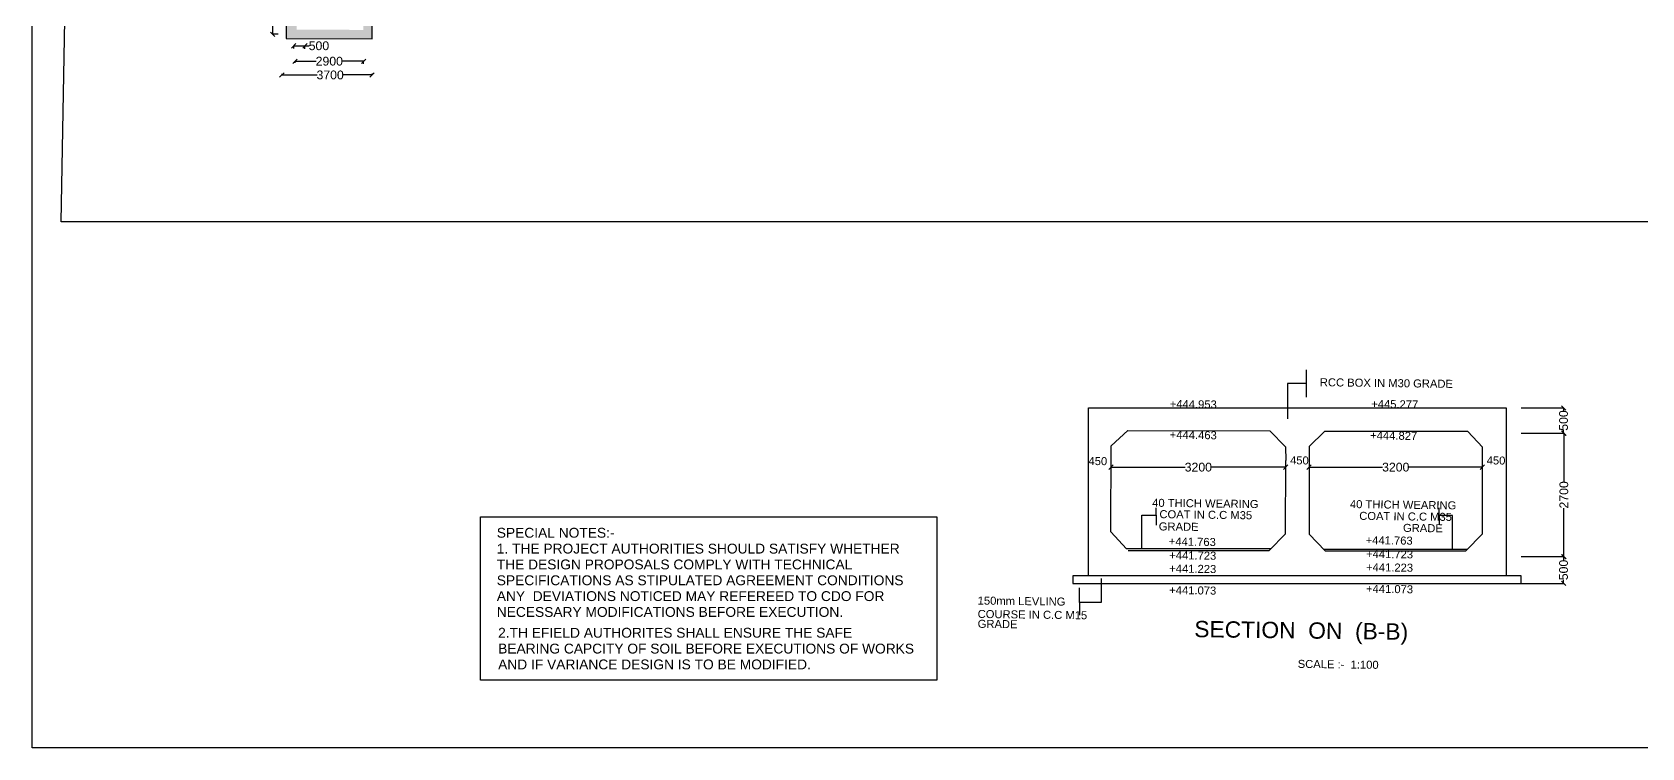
# Model space of a CAD drawing. Header units: inches. Extents: x -68883 to 79575, y 52 to 198306.
# Drawn here: x -66217 to 7168, y 100803 to 133409 of the extents above; entities that cross this region are included whole.
import ezdxf

# ---------------------------------------------------------------- set-up
doc = ezdxf.new("R2010")
doc.units = ezdxf.units.IN
doc.header["$MEASUREMENT"] = 0
doc.layers.add('DRAWING', color=7, linetype='Continuous')
doc.styles.get("Standard").update_dxf_attribs({"font": 'arial.ttf'})
doc.dimstyles.new('ST200', dxfattribs={"dimtxt": 400, "dimasz": 200, "dimexe": 0.18, "dimexo": 0.0625, "dimgap": 0.09, "dimtad": 0, "dimdec": 0, "dimzin": 0, "dimdsep": 46, "dimtxsty": 'Standard', "dimblk": 'OBLIQUE', "dimcen": 0.09, "dimadec": 0, "dimazin": 0, "dimtfac": 1, "dimtdec": 0, "dimtofl": 0, "dimtmove": 0, "dimatfit": 3, "dimfxl": 1, "dimtolj": 1, "dimtzin": 0, "dimarcsym": 0})

# ---------------------------------------------------------------- blocks, each defined once
blk = doc.blocks.new('_Oblique')
at = {"color": 0, "linetype": 'ByBlock', "lineweight": -2}
blk.add_line((-0.5, -0.5), (0.5, 0.5), dxfattribs=at)
blk = doc.blocks.new('*D170')
at = {"layer": 'Defpoints', "color": 0, "transparency": 16777216}
for p in [(-55223, 139529), (-55252, 133313), (-55008, 133313)]:
    blk.add_point(p, dxfattribs=at)
at = {"layer": 'DRAWING', "color": 0, "lineweight": -2, "transparency": 16777216}
for p, q in [((-55223, 139529), (-55252, 139529)), ((-55252, 139529), (-55252, 137019)), ((-55252, 133313), (-55252, 135823)), ((-55008, 133313), (-55252, 133313))]:
    blk.add_line(p, q, dxfattribs=at)
at = {"layer": 'DRAWING', "color": 0, "lineweight": -2, "transparency": 16777216, "xscale": 200, "yscale": 200, "zscale": 200}
for p, rotation in [((-55252, 139529), 90), ((-55252, 133313), 270)]:
    blk.add_blockref('_Oblique', p, dxfattribs=dict(at, rotation=rotation))
at = {"layer": 'DRAWING', "color": 0, "transparency": 16777216, "insert": (-55252, 136421), "char_height": 400, "attachment_point": 5, "rotation": 90}
blk.add_mtext('\\A1;6216', dxfattribs=at)
blk = doc.blocks.new('*D171')
at = {"layer": 'Defpoints', "color": 0, "transparency": 16777216}
for p in [(-54291, 132660), (-53785, 132789), (-53785, 132659)]:
    blk.add_point(p, dxfattribs=at)
at = {"layer": 'DRAWING', "color": 0, "lineweight": -2, "transparency": 16777216}
for p, q in [((-54291, 132660), (-54291, 132789)), ((-54291, 132789), (-53785, 132789)), ((-53785, 132659), (-53785, 132789)), ((-53785, 132789), (-53585, 132789))]:
    blk.add_line(p, q, dxfattribs=at)
at = {"layer": 'DRAWING', "color": 0, "lineweight": -2, "transparency": 16777216, "xscale": 200, "yscale": 200, "zscale": 200, "rotation": 180}
blk.add_blockref('_Oblique', (-54291, 132789), dxfattribs=at)
at = {"layer": 'DRAWING', "color": 0, "lineweight": -2, "transparency": 16777216, "xscale": 200, "yscale": 200, "zscale": 200}
blk.add_blockref('_Oblique', (-53785, 132789), dxfattribs=at)
at = {"layer": 'DRAWING', "color": 0, "transparency": 16777216, "insert": (-53144, 132789), "char_height": 400, "attachment_point": 5}
blk.add_mtext('\\A1;500', dxfattribs=at)
blk = doc.blocks.new('*D172')
at = {"layer": 'Defpoints', "color": 0, "transparency": 16777216}
for p in [(-54234, 132016), (-51108, 132087), (-51108, 131973)]:
    blk.add_point(p, dxfattribs=at)
at = {"layer": 'DRAWING', "color": 0, "lineweight": -2, "transparency": 16777216}
for p, q in [((-54234, 132016), (-54234, 132087)), ((-54234, 132087), (-53271, 132087)), ((-51108, 132087), (-52071, 132087)), ((-51108, 131973), (-51108, 132087))]:
    blk.add_line(p, q, dxfattribs=at)
at = {"layer": 'DRAWING', "color": 0, "lineweight": -2, "transparency": 16777216, "xscale": 200, "yscale": 200, "zscale": 200, "rotation": 180}
blk.add_blockref('_Oblique', (-54234, 132087), dxfattribs=at)
at = {"layer": 'DRAWING', "color": 0, "lineweight": -2, "transparency": 16777216, "xscale": 200, "yscale": 200, "zscale": 200}
blk.add_blockref('_Oblique', (-51108, 132087), dxfattribs=at)
at = {"layer": 'DRAWING', "color": 0, "transparency": 16777216, "insert": (-52671, 132087), "char_height": 400, "attachment_point": 5}
blk.add_mtext('\\A1;2900', dxfattribs=at)
blk = doc.blocks.new('*D173')
at = {"layer": 'Defpoints', "color": 0, "transparency": 16777216}
for p in [(-54836, 131514), (-50721, 131529), (-50721, 131460)]:
    blk.add_point(p, dxfattribs=at)
at = {"layer": 'DRAWING', "color": 0, "lineweight": -2, "transparency": 16777216}
for p, q in [((-54836, 131514), (-54836, 131460)), ((-54836, 131460), (-53230, 131460)), ((-50721, 131460), (-52036, 131460)), ((-50721, 131529), (-50721, 131460))]:
    blk.add_line(p, q, dxfattribs=at)
at = {"layer": 'DRAWING', "color": 0, "lineweight": -2, "transparency": 16777216, "xscale": 200, "yscale": 200, "zscale": 200, "rotation": 180}
blk.add_blockref('_Oblique', (-54836, 131460), dxfattribs=at)
at = {"layer": 'DRAWING', "color": 0, "lineweight": -2, "transparency": 16777216, "xscale": 200, "yscale": 200, "zscale": 200}
blk.add_blockref('_Oblique', (-50721, 131460), dxfattribs=at)
at = {"layer": 'DRAWING', "color": 0, "transparency": 16777216, "insert": (-52633, 131460), "char_height": 400, "attachment_point": 5}
blk.add_mtext('\\A1;3700', dxfattribs=at)
blk = doc.blocks.new('*D182')
at = {"layer": 'Defpoints', "color": 0, "transparency": 16777216}
for p in [(1666, 116290), (1666, 115140), (3600, 115140)]:
    blk.add_point(p, dxfattribs=at)
at = {"layer": 'DRAWING', "color": 0, "lineweight": -2, "transparency": 16777216}
for p, q in [((1666, 116290), (3600, 116290)), ((3600, 116290), (3600, 116156)), ((3600, 115140), (3600, 115274)), ((1666, 115140), (3600, 115140))]:
    blk.add_line(p, q, dxfattribs=at)
at = {"layer": 'DRAWING', "color": 0, "lineweight": -2, "transparency": 16777216, "xscale": 200, "yscale": 200, "zscale": 200}
for p, rotation in [((3600, 116290), 90), ((3600, 115140), 270)]:
    blk.add_blockref('_Oblique', p, dxfattribs=dict(at, rotation=rotation))
at = {"layer": 'DRAWING', "color": 0, "transparency": 16777216, "insert": (3600, 115715), "char_height": 400, "attachment_point": 5, "rotation": 90}
blk.add_mtext('\\A1;500', dxfattribs=at)
blk = doc.blocks.new('*D183')
at = {"layer": 'Defpoints', "color": 0, "transparency": 16777216}
for p in [(1666, 115140), (1666, 109515), (3616, 109515)]:
    blk.add_point(p, dxfattribs=at)
at = {"layer": 'DRAWING', "color": 0, "lineweight": -2, "transparency": 16777216}
for p, q in [((1666, 115140), (3617, 115140)), ((3616, 115140), (3616, 112928)), ((3616, 109515), (3616, 111728)), ((1666, 109515), (3617, 109515))]:
    blk.add_line(p, q, dxfattribs=at)
at = {"layer": 'DRAWING', "color": 0, "lineweight": -2, "transparency": 16777216, "xscale": 200, "yscale": 200, "zscale": 200}
for p, rotation in [((3616, 115140), 90), ((3616, 109515), 270)]:
    blk.add_blockref('_Oblique', p, dxfattribs=dict(at, rotation=rotation))
at = {"layer": 'DRAWING', "color": 0, "transparency": 16777216, "insert": (3616, 112328), "char_height": 400, "attachment_point": 5, "rotation": 90}
blk.add_mtext('\\A1;2700', dxfattribs=at)
blk = doc.blocks.new('*D184')
at = {"layer": 'Defpoints', "color": 0, "transparency": 16777216}
for p in [(1666, 109515), (1666, 108293), (3600, 108293)]:
    blk.add_point(p, dxfattribs=at)
at = {"layer": 'DRAWING', "color": 0, "lineweight": -2, "transparency": 16777216}
for p, q in [((1666, 109515), (3601, 109515)), ((3600, 109515), (3600, 109346)), ((1666, 108293), (3601, 108293)), ((3600, 108293), (3600, 108463))]:
    blk.add_line(p, q, dxfattribs=at)
at = {"layer": 'DRAWING', "color": 0, "lineweight": -2, "transparency": 16777216, "xscale": 200, "yscale": 200, "zscale": 200}
for p, rotation in [((3600, 109515), 90), ((3600, 108293), 270)]:
    blk.add_blockref('_Oblique', p, dxfattribs=dict(at, rotation=rotation))
at = {"layer": 'DRAWING', "color": 0, "transparency": 16777216, "insert": (3600, 108904), "char_height": 400, "attachment_point": 5, "rotation": 90}
blk.add_mtext('\\A1;500', dxfattribs=at)
blk = doc.blocks.new('*D192')
at = {"layer": 'Defpoints', "color": 0, "transparency": 16777216}
for p in [(-17032, 113625), (-9067, 113589), (-9067, 113589)]:
    blk.add_point(p, dxfattribs=at)
at = {"layer": 'DRAWING', "color": 0, "lineweight": -2, "transparency": 16777216}
for p, q in [((-17032, 113625), (-17032, 113588)), ((-17032, 113589), (-13646, 113589)), ((-9067, 113589), (-12453, 113589)), ((-9067, 113589), (-9067, 113589))]:
    blk.add_line(p, q, dxfattribs=at)
at = {"layer": 'DRAWING', "color": 0, "lineweight": -2, "transparency": 16777216, "xscale": 200, "yscale": 200, "zscale": 200, "rotation": 180}
blk.add_blockref('_Oblique', (-17032, 113589), dxfattribs=at)
at = {"layer": 'DRAWING', "color": 0, "lineweight": -2, "transparency": 16777216, "xscale": 200, "yscale": 200, "zscale": 200}
blk.add_blockref('_Oblique', (-9067, 113589), dxfattribs=at)
at = {"layer": 'DRAWING', "color": 0, "transparency": 16777216, "insert": (-13050, 113589), "char_height": 400, "attachment_point": 5}
blk.add_mtext('\\A1;3200', dxfattribs=at)
blk = doc.blocks.new('*D193')
at = {"layer": 'Defpoints', "color": 0, "transparency": 16777216}
for p in [(-8003, 113589), (-97, 113589), (-97, 113589)]:
    blk.add_point(p, dxfattribs=at)
at = {"layer": 'DRAWING', "color": 0, "lineweight": -2, "transparency": 16777216}
for p, q in [((-8003, 113589), (-8003, 113589)), ((-8003, 113589), (-4647, 113589)), ((-97, 113589), (-3454, 113589)), ((-97, 113589), (-97, 113589))]:
    blk.add_line(p, q, dxfattribs=at)
at = {"layer": 'DRAWING', "color": 0, "lineweight": -2, "transparency": 16777216, "xscale": 200, "yscale": 200, "zscale": 200, "rotation": 180}
blk.add_blockref('_Oblique', (-8003, 113589), dxfattribs=at)
at = {"layer": 'DRAWING', "color": 0, "lineweight": -2, "transparency": 16777216, "xscale": 200, "yscale": 200, "zscale": 200}
blk.add_blockref('_Oblique', (-97, 113589), dxfattribs=at)
at = {"layer": 'DRAWING', "color": 0, "transparency": 16777216, "insert": (-4050, 113589), "char_height": 400, "attachment_point": 5}
blk.add_mtext('\\A1;3200', dxfattribs=at)

msp = doc.modelspace()

# ---------------------------------------------------------------- hatches: boundary and pattern name
at = {"layer": 'DRAWING'}
h = msp.add_hatch(dxfattribs=at)
h.set_pattern_fill('AR-CONC', scale=100)
h.set_pattern_definition([(50, (0, 0), (717.2602, -62.7521), [75, -825]), (355, (0, 0), (-138.7513, 752.192), [60, -660]), (100.45144, (59.8, -5.2), (578.5088, 689.44), [63.7402, -701.142]), (46.1842, (0, 200), (1067.2413, -165.5193), [112.5, -1237.5]), (96.6356, (88.9, 186.2), (934.662, 974.1186), [95.61, -1051.714]), (351.1842, (0, 200), (934.662, 974.1186), [90, -990]), (21, (100, 150), (596.907, -402.619), [75, -825]), (326, (100, 150), (243.3153, 725.15), [60, -660]), (71.45144, (149.74, 116.45), (840.2224, 322.531), [63.7402, -701.142]), (37.5, (0, 0), (12.15986, 332.89385), [0, -652, 0, -670, 0, -662.5]), (7.5, (0, 0), (263.0695, 394.4117), [0, -382, 0, -637, 0, -252.5]), (327.5, (-223, 0), (533.82244, -22.55487), [0, -250, 0, -780, 0, -1035]), (317.5, (-323, 0), (583.1862, 100.105), [0, -325, 0, -518, 0, -735])])
h.paths.add_polyline_path([(-21313.90006, 143282.52523), (-37803.58344, 143337.69051), (-37825.31631, 140365.03826), (-41788.4603, 140352.19669), (-51104.68428, 135648.1702), (-51114.51747, 133514.26245), (-54157.3683, 133528.28411), (-54093.65745, 147354.22377), (-54536.28368, 147354.14307), (-54630.29013, 133129.13432), (-50718.68741, 133103.28436), (-50703.72792, 135366.94718), (-41832.01296, 139823.77785), (-37318.07872, 139876.80414), (-37354.32397, 142962.22944), (-20117.81025, 142872.67991), (-3898.04973, 142607.17024), (-3898.04973, 142968.7893)])
h.paths.add_polyline_path([(-22908.63467, 142082.1046), (-22908.63467, 143214.43748), (-23732.91843, 143214.43748), (-23732.91843, 142082.1046)], flags=25)

# ---------------------------------------------------------------- linework, layer by layer
for points in [[(-8133.4433, 118028.92116), (-8133.4433, 116785.31144)], [(-8133.4433, 117407.1163), (-8986.17984, 117407.1163), (-8986.17984, 115788.7199)]]:
    msp.add_lwpolyline(points)
for points in [[(-66216.59637, 198305.63732), (79501.25074, 198305.63732), (79501.25074, 100802.6376), (-66216.59637, 100802.6376)], [(-45774.80422, 111326.33098), (-24977.24179, 111326.33098), (-24977.24179, 103880.92803), (-45774.80422, 103880.92803)]]:
    msp.add_lwpolyline(points, close=True, dxfattribs=at)
for points in [[(-54536.07692, 147385.43041), (-54630.29013, 133129.13432), (-50718.68741, 133103.28436), (-50703.72792, 135366.94718), (-41832.01296, 139823.77785), (-37318.07872, 139876.80414), (-37354.32397, 142962.22944), (-20117.81025, 142872.67991), (15946.29188, 142282.32792), (16017.71656, 139179.99137), (24101.74542, 139481.1518), (38093.62478, 134990.20243), (38263.51926, 128467.14808), (41096.93294, 128540.945), (40941.09749, 136652.48961), (20234.61086, 143278.87307), (11240.60036, 142958.73008), (-37798.13531, 143842.13302), (-41671.34536, 143788.92165), (-50265.38594, 139501.48066), (-54129.76135, 139519.28796)], [(51567.43543, 124771.02991), (-64899.92756, 124771.02991), (-64567.7079, 143152.56895)], [(-18059.83367, 108635.55739), (-18059.83367, 116289.94306), (978.25311, 116289.94306), (978.25311, 108635.55739)], [(-16324.49157, 109869.56091), (-17039.4426, 110637.87387), (-17030.23865, 114554.92479), (-16271.94497, 115255.56918), (-9789.91126, 115240.88568), (-9082.11309, 114512.96222), (-9065.65588, 113900.67922)], [(-7263.98876, 109784.48329), (-858.08847, 109784.48329), (-96.97634, 110550.96534), (-96.97634, 114502.66133), (-760.12839, 115212.17753), (-7304.59272, 115212.17753), (-8003.25481, 114530.31748), (-8003.25481, 110537.75581), (-7263.98876, 109784.48329)], [(-16254.54147, 109797.77865), (-9814.79911, 109797.77865), (-9080.81735, 110547.62115), (-9065.65588, 113900.67922)], [(-14978.35801, 111398.57936), (-14978.35801, 111741.56231)], [(-1467.83579, 109858.07849), (-1467.83579, 111385.03109), (-2074.79653, 111385.03109), (-2074.79653, 111736.9709)], [(-15626.38088, 109868.92149), (-15626.38088, 111398.57936), (-14978.35801, 111398.57936), (-14978.35801, 110945.95547)], [(-2074.79653, 111385.03109), (-2074.79653, 110965.08317)], [(-9750.42915, 109863.53959), (-16324.49157, 109869.56091)], [(-7336.67519, 109858.54688), (-785.06299, 109858.02399)], [(-18769.60759, 108293.24919), (1666.17537, 108293.24919), (1666.17537, 108635.55739), (-18766.80613, 108635.55739), (-18766.80613, 108293.24919)], [(-17481.57357, 108513.03322), (-17481.57357, 107424.50383), (-18467.20826, 107424.50383), (-18467.20826, 106843.37641)], [(-18467.20826, 107424.50383), (-18467.20826, 108083.69282)]]:
    msp.add_lwpolyline(points, dxfattribs=at)

# ---------------------------------------------------------------- texts
for s, height, p in [('RCC BOX IN M30 GRADE', 365.4760138, (-7513.4132, 117278.40192)), ('+444.953', 365.476014, (-14354.24442, 116289.94306)), ('+445.277', 365.476014, (-5169.24727, 116289.94306)), ('+444.463', 365.476014, (-14354.24442, 114885.08069)), ('+444.827', 365.476014, (-5218.05048, 114855.19484)), ('450', 365.476014, (-18059.83367, 113689.7122)), ('450', 365.476014, (-8871.46469, 113722.08667)), ('450', 365.476014, (94.20715, 113718.24592)), ('40 THICH WEARING', 365.4760138, (-15157.08553, 111786.22326)), ('COAT IN C.C M35', 365.4760138, (-14825.98414, 111266.89993)), ('40 THICH WEARING', 365.4760138, (-6140.28629, 111725.96823)), ('COAT IN C.C M35', 365.4760138, (-5716.33753, 111190.54336)), ('GRADE', 365.476014, (-14856.12223, 110708.73453)), ('GRADE', 365.476014, (-3721.30106, 110642.66794)), ('+441.763', 365.476014, (-14397.45505, 110022.681)), ('+441.763', 365.476014, (-5423.65386, 110083.18779)), ('+441.723', 365.476014, (-14379.39893, 109397.27162)), ('+441.723', 365.476014, (-5405.59773, 109457.77841)), ('+441.223', 365.476014, (-14379.39909, 108790.40169)), ('+441.223', 365.476014, (-5405.5979, 108850.90847)), ('+441.073', 365.476014, (-14379.39861, 107807.73498)), ('+441.073', 365.476014, (-5405.59742, 107868.24176)), ('150mm LEVLING', 365.4760138, (-23112.35329, 107329.99639)), ('GRADE ', 365.476014, (-23112.35329, 106271.5991)), ('COURSE IN C.C M15', 365.4760138, (-23112.35329, 106719.86064)), ('SECTION  ON  (B-B)', 743.5929227, (-13238.62348, 105843.88157)), ('SCALE :-  1:100', 365.4760138, (-8521.42947, 104446.07371))]:
    msp.add_text(s, height=height, rotation=359.2798942465, dxfattribs=at).set_placement(p)
for s, p in [('SPECIAL NOTES:-', (-45035.2103, 110375.41247)), ('1. THE PROJECT AUTHORITIES SHOULD SATISFY WHETHER ', (-45035.2103, 109653.94893)), ('THE DESIGN PROPOSALS COMPLY WITH TECHNICAL ', (-45035.2103, 108932.48539)), ('SPECIFICATIONS AS STIPULATED AGREEMENT CONDITIONS', (-45035.2103, 108211.02186)), ('ANY  DEVIATIONS NOTICED MAY REFEREED TO CDO FOR ', (-45035.2103, 107489.55832)), ('NECESSARY MODIFICATIONS BEFORE EXECUTION.  ', (-45035.2103, 106768.09478)), ('2.TH EFIELD AUTHORITES SHALL ENSURE THE SAFE ', (-44973.30877, 105819.39244)), ('BEARING CAPCITY OF SOIL BEFORE EXECUTIONS OF WORKS ', (-44973.30877, 105097.9289)), ('AND IF VARIANCE DESIGN IS TO BE MODIFIED.', (-44973.30877, 104376.46537))]:
    msp.add_text(s, height=449.1148791, dxfattribs=at).set_placement(p)

# ---------------------------------------------------------------- dimensions: what is measured, and where the dimension line sits
dim = msp.add_linear_dim(base=(-55252.09222, 133313.03424), p1=(-55223.41076, 139528.77158), p2=(-55008.34951, 133313.03424), angle=90, dimstyle='ST200', dxfattribs=at)
dim.commit()
dim.dimension.update_dxf_attribs({"geometry": '*D170', "text_midpoint": (-55252.09222, 136420.90291)})
for base, p1, p2, text, picture, middle in [((-53785.2124, 132789.03708), (-54290.97511, 132660.14377), (-53785.2124, 132659.43069), '500', '*D171', (-53143.92185, 132789.03708)), ((-51107.94925, 132087.25975), (-54233.6122, 132015.65235), (-51107.94925, 131972.68792), '2900', '*D172', (-52670.78072, 132087.25975)), ((-9067.06724, 113588.5479), (-17032.42473, 113624.56473), (-9067.06724, 113588.5479), '3200', '*D192', (-13049.74599, 113588.5479)), ((-96.97634, 113588.5479), (-8003.25481, 113588.5479), (-96.97634, 113588.5479), '3200', '*D193', (-4050.11557, 113588.5479))]:
    dim = msp.add_linear_dim(base=base, p1=p1, p2=p2, text=text, dimstyle='ST200', dxfattribs=at)
    dim.commit()
    dim.dimension.update_dxf_attribs({"geometry": picture, "text_midpoint": middle})
dim = msp.add_linear_dim(base=(-50720.81911, 131460.17875), p1=(-54835.82347, 131514.38402), p2=(-50720.81911, 131528.7055), text='3700', dimstyle='ST200', dxfattribs=at)
dim.commit()
dim.dimension.update_dxf_attribs({"geometry": '*D173', "text_midpoint": (-52632.98062, 131460.17875), "dimtype": 160})
for base, p1, p2, text, picture, middle in [((3600.29267, 115140.42833), (1666.05037, 116289.94306), (1666.05037, 115140.42833), '500', '*D182', (3600.29267, 115715.18569)), ((3616.40199, 109515.25729), (1666.05037, 115140.42833), (1666.05037, 109515.25729), '2700', '*D183', (3616.40199, 112327.84281)), ((3600.35439, 108293.24919), (1666.11287, 109515.25729), (1666.11287, 108293.24919), '500', '*D184', (3600.35439, 108904.25324))]:
    dim = msp.add_linear_dim(base=base, p1=p1, p2=p2, angle=90, text=text, dimstyle='ST200', dxfattribs=at)
    dim.commit()
    dim.dimension.update_dxf_attribs({"geometry": picture, "text_midpoint": middle})

doc.saveas('drawing.dxf')
